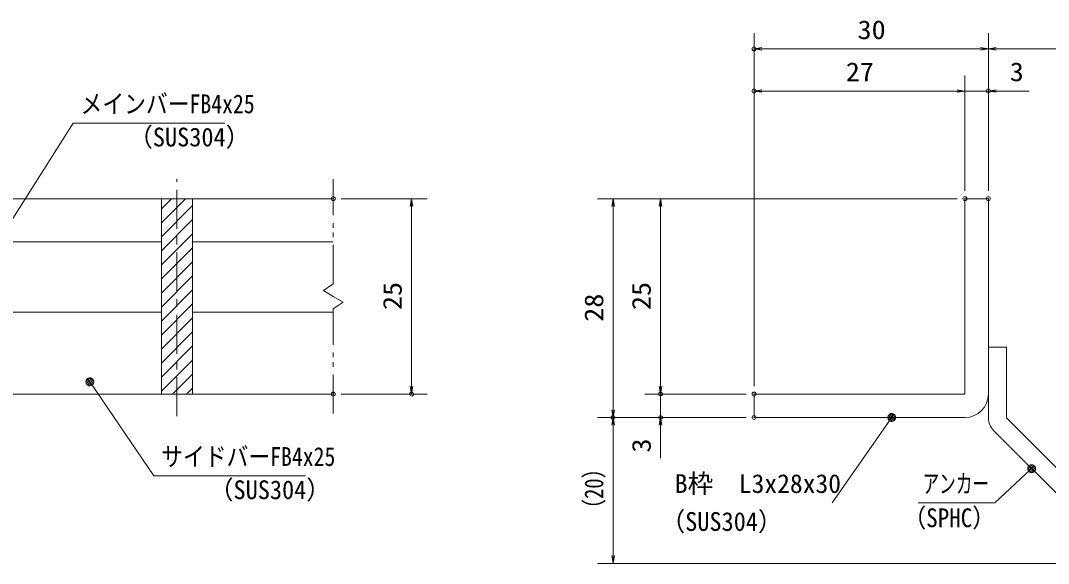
# Model space of a CAD drawing. Units: millimetres, scale not verified, with parts at other scales. Extents: x -1050 to 1050, y -742 to 742.
# Drawn here: x -346 to 312, y -485 to -137 of the extents above; entities that cross this region are included whole.
import ezdxf
from ezdxf.enums import TextEntityAlignment as Align

# ---------------------------------------------------------------- set-up
doc = ezdxf.new("R2010")
doc.units = ezdxf.units.MM
doc.header["$LTSCALE"] = 5
doc.header["$PDMODE"] = 32
doc.header["$PDSIZE"] = 2.5
doc.linetypes.add('CHAIN1', pattern=[8, 5, -1, 1, -1])
doc.linetypes.add('DOUBLE_CHAIN1', pattern=[8.8, 5, -1, 0.6, -0.6, 0.6, -1])
for name, color, linetype, lineweight in [('0-1_寸法注釈', 2, 'Continuous', 9), ('0-2_想像線', 134, 'DOUBLE_CHAIN1', 9), ('0-3_ハッチング', 4, 'Continuous', 9), ('0-4_0', 2, 'Continuous', 9), ('0-5_DEFPOINTS', 134, 'Continuous', 9), ('0-6_枠', 7, 'Continuous', 9), ('0-7_蓋', 5, 'Continuous', 9), ('0-8_アンカー', 7, 'Continuous', 9), ('0-9_中心線', 6, 'CHAIN1', 9)]:
    doc.layers.add(name, color=color, linetype=linetype, lineweight=lineweight)
doc.styles.add('ＭＳ ゴシック', font='')
doc.styles.get('ＭＳ ゴシック').set_extended_font_data('MS Gothic')

# ---------------------------------------------------------------- blocks, each defined once
blk = doc.blocks.new('_OPEN')
at = {"layer": '0-4_0'}
blk.add_line((0, 0), (-5, 0), dxfattribs=at)
blk.add_lwpolyline([(-5, 0.833), (0, 0), (-5, -0.833)], dxfattribs=at)
blk = doc.blocks.new('A$C6EB770D1')
at = {"layer": '0-8_アンカー'}
for p, q in [((130.257, 96.52), (45.237, 11.5)), ((138.388, 88.388), (130.257, 96.52)), ((138.388, 88.388), (53.368, 3.368)), ((0, 11.5), (45.237, 11.5)), ((0, 11.5), (0, 0)), ((0, 0), (45.237, 0))]:
    blk.add_line(p, q, dxfattribs=at)
blk.add_arc((45.237, 11.5), 11.5, 270, 315, dxfattribs=at)
blk = doc.blocks.new('_Dot')
at = {"layer": '0-4_0'}
for p, q in [((-2.5, 0), (-5, 0)), ((2.445, 0.5), (-2.445, 0.5)), ((1.997, 1.5), (-1.997, 1.5)), ((2.289, -0.995), (-2.289, -0.995)), ((1.499, -1.995), (-1.499, -1.995))]:
    blk.add_line(p, q, dxfattribs=at)
for points in [[(2.5, 0), (2.48, 0.313), (2.421, 0.622), (2.324, 0.92), (2.191, 1.204), (2.023, 1.469), (1.822, 1.711), (1.594, 1.926), (1.34, 2.111), (1.064, 2.262), (0.773, 2.378), (0.468, 2.456), (0.157, 2.495), (-0.157, 2.495), (-0.468, 2.456), (-0.773, 2.378), (-1.064, 2.262), (-1.34, 2.111), (-1.594, 1.926), (-1.822, 1.711), (-2.023, 1.469), (-2.191, 1.204), (-2.324, 0.92), (-2.421, 0.622), (-2.48, 0.313), (-2.5, 0), (0, 0)], [(-2.5, 0), (-2.48, -0.313), (-2.421, -0.622), (-2.324, -0.92), (-2.191, -1.204), (-2.023, -1.469), (-1.822, -1.711), (-1.594, -1.926), (-1.34, -2.111), (-1.064, -2.262), (-0.773, -2.378), (-0.468, -2.456), (-0.157, -2.495), (0.157, -2.495), (0.468, -2.456), (0.773, -2.378), (1.064, -2.262), (1.34, -2.111), (1.594, -1.926), (1.822, -1.711), (2.023, -1.469), (2.191, -1.204), (2.324, -0.92), (2.421, -0.622), (2.48, -0.313), (2.5, 0), (0, 0)]]:
    blk.add_lwpolyline(points, close=True, dxfattribs=at)

msp = doc.modelspace()

# ---------------------------------------------------------------- linework, layer by layer
at = {"layer": '0-1_寸法注釈'}
for p, q in [((123.93, -371.308), (123.93, -145.474)), ((273.93, -246.308), (273.93, -145.474)), ((273.93, -246.308), (273.93, -145.474)), ((268.93, -155.474), (128.93, -155.474)), ((278.93, -155.474), (365.45, -155.474)), ((123.93, -371.308), (123.93, -172.4)), ((258.93, -246.308), (258.93, -172.4)), ((258.93, -246.308), (258.93, -172.4)), ((273.93, -246.308), (273.93, -172.4)), ((253.93, -182.4), (128.93, -182.4)), ((253.93, -182.4), (248.93, -182.4)), ((258.93, -182.4), (273.93, -182.4)), ((278.93, -182.4), (300.043, -182.4)), ((-140.45, -251.308), (-85.285, -251.308)), ((-95.285, -256.308), (-95.285, -371.308)), ((253.93, -251.308), (23.705, -251.308)), ((33.705, -256.308), (33.705, -386.308)), ((253.93, -251.308), (54.081, -251.308)), ((64.081, -256.308), (64.081, -371.308)), ((64.081, -371.308), (64.081, -366.308)), ((-140.45, -376.308), (-85.285, -376.308)), ((118.93, -376.308), (54.081, -376.308)), ((118.93, -376.308), (54.081, -376.308)), ((64.081, -376.308), (64.081, -391.308)), ((118.93, -391.308), (23.705, -391.308)), ((118.93, -391.308), (23.705, -391.308)), ((118.93, -391.308), (54.081, -391.308)), ((174.029, -445.898), (211.499, -392.129)), ((33.705, -479.697), (33.705, -396.308)), ((64.081, -396.308), (64.081, -417.422)), ((357.318, -484.697), (23.705, -484.697))]:
    msp.add_line(p, q, dxfattribs=at)
for points in [[(-214.764, -202.917), (-311.954, -202.917), (-365.465, -287.166)], [(-163.143, -428.617), (-260.333, -428.617), (-300.643, -369.297)], [(229.04, -445.928), (278.094, -445.928), (300.899, -424.689)]]:
    msp.add_lwpolyline(points, dxfattribs=at)
at = {"layer": '0-2_想像線'}
for p, q in [((-145.45, -305.859), (-145.45, -238.808)), ((-139.157, -317.545), (-145.45, -313.808)), ((-145.45, -321.757), (-139.157, -317.545)), ((-145.45, -388.808), (-145.45, -321.757))]:
    msp.add_line(p, q, dxfattribs=at)
msp.add_lwpolyline([(-145.45, -305.859), (-151.743, -310.072), (-145.45, -313.808)], dxfattribs=at)
at = {"layer": '0-3_ハッチング'}
for p, q in [((-255.45, -257.774), (-248.984, -251.308)), ((-255.45, -266.754), (-240.004, -251.308)), ((-255.45, -275.735), (-235.45, -255.735)), ((-255.45, -284.715), (-235.45, -264.715)), ((-255.45, -293.695), (-235.45, -273.695)), ((-255.45, -302.676), (-235.45, -282.676)), ((-255.45, -311.656), (-235.45, -291.656)), ((-255.45, -320.636), (-235.45, -300.636)), ((-255.45, -329.616), (-235.45, -309.616)), ((-255.45, -338.597), (-235.45, -318.597)), ((-255.45, -347.577), (-235.45, -327.577)), ((-255.45, -356.557), (-235.45, -336.557)), ((-255.45, -365.537), (-235.45, -345.537)), ((-255.45, -374.518), (-235.45, -354.518)), ((-248.261, -376.308), (-235.45, -363.498)), ((-239.28, -376.308), (-235.45, -372.478))]:
    msp.add_line(p, q, dxfattribs=at)
msp.add_lwpolyline([(-235.45, -251.308), (-255.45, -251.308), (-255.45, -376.308), (-235.45, -376.308)], close=True, dxfattribs=at)
at = {"layer": '0-5_DEFPOINTS'}
for p in [(123.93, -155.474), (123.93, -182.4), (273.93, -182.4), (-145.45, -251.308), (258.93, -251.308), (273.93, -251.308), (273.93, -251.308), (-145.45, -376.308), (-95.285, -376.308), (64.081, -376.308), (123.93, -376.308), (33.705, -391.308), (64.081, -391.308), (123.93, -391.308)]:
    msp.add_point(p, dxfattribs=at)
at = {"layer": '0-6_枠'}
for p, q in [((258.93, -251.308), (273.93, -251.308)), ((258.93, -376.308), (258.93, -251.308)), ((273.93, -251.308), (273.93, -376.308)), ((123.93, -376.308), (258.93, -376.308)), ((123.93, -376.308), (123.93, -391.308)), ((123.93, -391.308), (258.93, -391.308))]:
    msp.add_line(p, q, dxfattribs=at)
msp.add_arc((258.93, -376.308), 15, 270, 0, dxfattribs=at)
at = {"layer": '0-7_蓋'}
for p, q in [((-845.45, -251.308), (-145.45, -251.308)), ((-255.45, -251.308), (-235.45, -251.308)), ((-255.45, -251.308), (-255.45, -376.308)), ((-235.45, -376.308), (-235.45, -251.308)), ((-360.45, -278.808), (-255.45, -278.808)), ((-235.45, -278.808), (-145.45, -278.808)), ((-360.45, -323.808), (-255.45, -323.808)), ((-235.45, -323.808), (-145.45, -323.808)), ((-845.45, -376.308), (-145.45, -376.308)), ((-255.45, -376.308), (-235.45, -376.308))]:
    msp.add_line(p, q, dxfattribs=at)
at = {"layer": '0-9_中心線'}
msp.add_line((-245.45, -390.535), (-245.45, -238.606), dxfattribs=at)

# ---------------------------------------------------------------- block references
at = {"layer": '0-1_寸法注釈'}
for name, p, rotation in [('_OPEN', (123.93, -155.474), 180), ('_OPEN', (273.93, -155.474), 180), ('_OPEN', (123.93, -182.4), 180), ('_OPEN', (273.93, -182.4), 180), ('_OPEN', (-95.285, -251.308), 90), ('_OPEN', (33.705, -251.308), 90), ('_OPEN', (64.081, -251.308), 90), ('_Dot', (-301.215, -368.477), 124.85308), ('_OPEN', (-95.285, -376.308), 270), ('_OPEN', (64.081, -376.308), 270), ('_OPEN', (64.081, -376.308), 270), ('_OPEN', (33.705, -391.308), 270), ('_Dot', (212.071, -391.308), 55.12857), ('_OPEN', (33.705, -391.308), 90), ('_OPEN', (64.081, -391.308), 90), ('_Dot', (301.645, -424.023), 41.73927), ('_OPEN', (33.705, -484.697), 270)]:
    msp.add_blockref(name, p, dxfattribs=dict(at, rotation=rotation))
for p in [(273.93, -155.474), (258.93, -182.4), (258.93, -182.4)]:
    msp.add_blockref('_OPEN', p, dxfattribs=at)
at = {"layer": '0-8_アンカー', "rotation": 270}
msp.add_blockref('A$C6EB770D1', (273.93, -346.308), dxfattribs=at)

# ---------------------------------------------------------------- texts
at = {"layer": '0-1_寸法注釈', "color": 7, "style": 'ＭＳ ゴシック'}
for s, height, width, p in [('30', 12.02, 1.1, (190.197, -152.787)), ('27', 12.02, 1.1, (182.697, -179.713)), ('3', 12.02, 1.1, (287.62, -179.713)), ('メインバーFB4x25', 12.03, 0.85, (-307.177, -200.23)), ('（SUS304）', 12.02, 0.95, (-276.468, -221.473)), ('サイドバーFB4x25', 12.03, 0.85, (-255.556, -425.93)), ('アンカー', 12.02, 0.65, (231.746, -443.241)), ('（SUS304）', 12.02, 0.95, (-224.847, -447.174)), ('（SUS304）', 12.02, 0.95, (64.267, -467.479)), ('（SPHC）', 12.02, 0.9, (219.385, -465.094))]:
    msp.add_text(s, height=height, dxfattribs=dict(at, width=width)).set_placement(p, align=Align.BOTTOM_LEFT)
for s, width, p in [('25', 1.1, (-97.972, -322.542)), ('25', 1.1, (61.394, -322.542)), ('28', 1.1, (31.017, -330.042)), ('3', 1.1, (61.394, -413.732)), ('（20）', 0.8, (31.017, -456.517))]:
    msp.add_text(s, height=12.02, rotation=90, dxfattribs=dict(at, width=width)).set_placement(p, align=Align.BOTTOM_LEFT)
msp.add_text('B枠\u3000L3x28x30', height=12.02, dxfattribs=at).set_placement((73.225, -443.211), align=Align.BOTTOM_LEFT)

doc.saveas('drawing.dxf')
